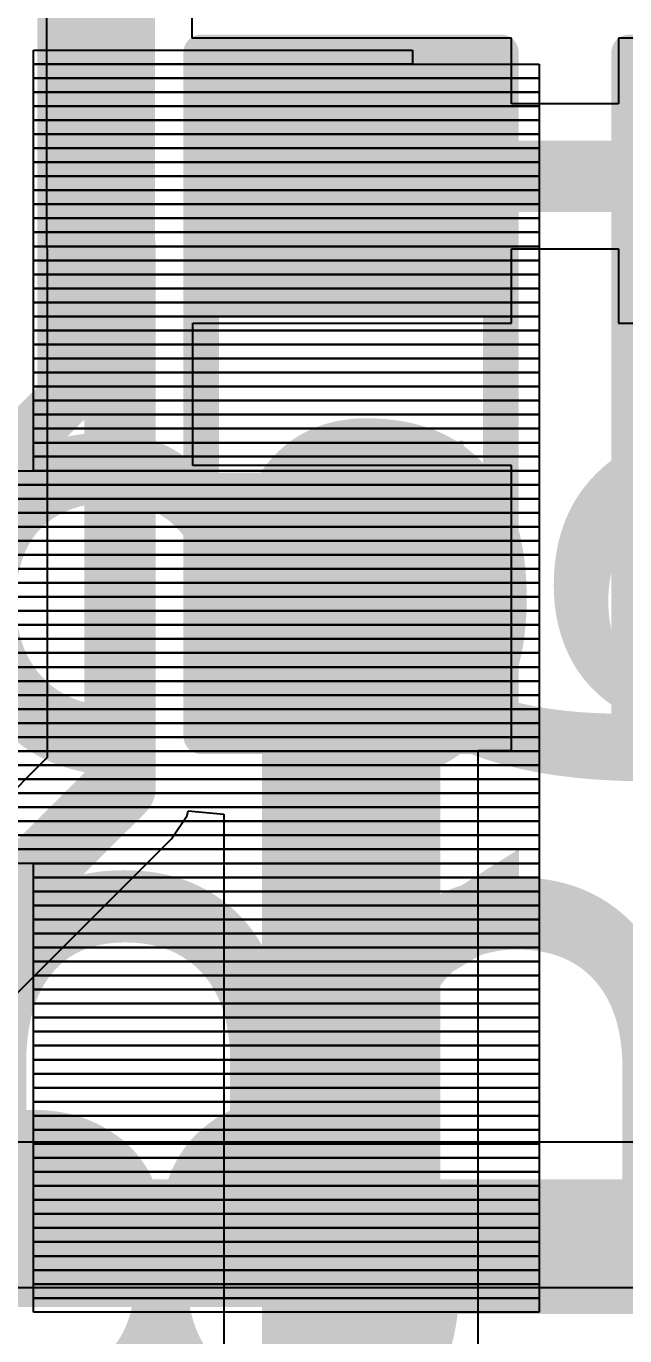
# Model space of a CAD drawing. Header units: inches. Extents: x -1 to 13, y -1.6 to 0.5.
# Drawn here: x 1.0628 to 1.1468, y -1.336 to -1.1521 of the extents above; entities that cross this region are included whole.
import ezdxf

# ---------------------------------------------------------------- set-up
doc = ezdxf.new("R2010")
doc.units = ezdxf.units.IN
doc.header["$MEASUREMENT"] = 0
for name, color, linetype in [('Bottom Layer', 5, 'Continuous'), ('Bottom Overlay', 54, 'Continuous'), ('Top Layer', 1, 'Continuous'), ('Top Overlay', 2, 'Continuous'), ('Top Paste', 8, 'Continuous'), ('Top Solder', 216, 'Continuous')]:
    doc.layers.add(name, color=color, linetype=linetype)
doc.styles.add('Arial', font='', dxfattribs={"height": 0.2})
doc.styles.get('Arial').set_extended_font_data('Arial')

# ---------------------------------------------------------------- blocks, each defined once
blk = doc.blocks.new('ADM6_30_01_5_L_4_2_A_TR_63')
at = {"layer": 'Top Overlay', "const_width": 0.00787}
for points in [[(-0.44008, 0.09843), (-0.46791, 0.07059)], [(-0.46791, 0.07059), (-0.46791, -0.09843)]]:
    blk.add_lwpolyline(points, dxfattribs=at)
at = {"layer": 'Top Overlay', "const_width": 0.00394}
blk.add_lwpolyline([(-0.46988, 0.07059, 1), (-0.46594, 0.07059, 1)], format="xyb", close=True, dxfattribs=at)
blk.add_lwpolyline([(-0.46988, 0.07059, 1), (-0.46594, 0.07059, 1)], format="xyb", close=True, dxfattribs=at)
blk = doc.blocks.new('RES_0603_101')
at = {"layer": 'Top Layer'}
for points in [[(-0.015, 0.0175), (-0.015, -0.0175), (-0.045, -0.0175), (-0.045, 0.0175)], [(0.045, 0.0175), (0.045, -0.0175), (0.015, -0.0175), (0.015, 0.0175)]]:
    blk.add_hatch(color=1, dxfattribs=at).paths.add_polyline_path(points)
at = {"layer": 'Top Paste'}
for points in [[(-0.015, 0.0175), (-0.015, -0.0175), (-0.045, -0.0175), (-0.045, 0.0175)], [(0.045, 0.0175), (0.045, -0.0175), (0.015, -0.0175), (0.015, 0.0175)]]:
    blk.add_hatch(color=8, dxfattribs=at).paths.add_polyline_path(points)
at = {"layer": 'Top Solder'}
for points in [[(-0.011, 0.0215), (-0.011, -0.0215), (-0.049, -0.0215), (-0.049, 0.0215)], [(0.049, 0.0215), (0.049, -0.0215), (0.011, -0.0215), (0.011, 0.0215)]]:
    blk.add_hatch(color=216, dxfattribs=at).paths.add_polyline_path(points)
at = {"layer": 'Top Overlay', "const_width": 0.005}
for points in [[(0.048, 0.021), (-0.048, 0.021)], [(-0.048, -0.021), (-0.048, 0.021)], [(0.048, -0.021), (0.048, 0.021)], [(0.048, -0.021), (-0.048, -0.021)]]:
    blk.add_lwpolyline(points, dxfattribs=at)
at = {"layer": 'Top Overlay', "const_width": 0.0025}
for points in [[(-0.04925, 0.021, 1), (-0.04675, 0.021, 1)], [(-0.04925, 0.021, 1), (-0.04675, 0.021, 1)], [(0.04675, 0.021, 1), (0.04925, 0.021, 1)], [(0.04675, 0.021, 1), (0.04925, 0.021, 1)], [(-0.04925, -0.021, 1), (-0.04675, -0.021, 1)], [(-0.04925, -0.021, 1), (-0.04675, -0.021, 1)], [(0.04675, -0.021, 1), (0.04925, -0.021, 1)], [(0.04675, -0.021, 1), (0.04925, -0.021, 1)]]:
    blk.add_lwpolyline(points, format="xyb", close=True, dxfattribs=at)
blk = doc.blocks.new('RES_0603_104')
at = {"layer": 'Top Layer'}
for points in [[(-0.015, 0.0175), (-0.015, -0.0175), (-0.045, -0.0175), (-0.045, 0.0175)], [(0.045, 0.0175), (0.045, -0.0175), (0.015, -0.0175), (0.015, 0.0175)]]:
    blk.add_hatch(color=1, dxfattribs=at).paths.add_polyline_path(points)
at = {"layer": 'Top Paste'}
for points in [[(-0.015, 0.0175), (-0.015, -0.0175), (-0.045, -0.0175), (-0.045, 0.0175)], [(0.045, 0.0175), (0.045, -0.0175), (0.015, -0.0175), (0.015, 0.0175)]]:
    blk.add_hatch(color=8, dxfattribs=at).paths.add_polyline_path(points)
at = {"layer": 'Top Solder'}
for points in [[(-0.011, 0.0215), (-0.011, -0.0215), (-0.049, -0.0215), (-0.049, 0.0215)], [(0.049, 0.0215), (0.049, -0.0215), (0.011, -0.0215), (0.011, 0.0215)]]:
    blk.add_hatch(color=216, dxfattribs=at).paths.add_polyline_path(points)
at = {"layer": 'Top Overlay', "const_width": 0.005}
for points in [[(0.048, 0.021), (-0.048, 0.021)], [(-0.048, -0.021), (-0.048, 0.021)], [(0.048, -0.021), (0.048, 0.021)], [(0.048, -0.021), (-0.048, -0.021)]]:
    blk.add_lwpolyline(points, dxfattribs=at)
at = {"layer": 'Top Overlay', "const_width": 0.0025}
for points in [[(-0.04925, 0.021, 1), (-0.04675, 0.021, 1)], [(-0.04925, 0.021, 1), (-0.04675, 0.021, 1)], [(0.04675, 0.021, 1), (0.04925, 0.021, 1)], [(0.04675, 0.021, 1), (0.04925, 0.021, 1)], [(-0.04925, -0.021, 1), (-0.04675, -0.021, 1)], [(-0.04925, -0.021, 1), (-0.04675, -0.021, 1)], [(0.04675, -0.021, 1), (0.04925, -0.021, 1)], [(0.04675, -0.021, 1), (0.04925, -0.021, 1)]]:
    blk.add_lwpolyline(points, format="xyb", close=True, dxfattribs=at)

msp = doc.modelspace()

# ---------------------------------------------------------------- linework, layer by layer
at = {"layer": 'Bottom Layer'}
for p, q in [((1.22619, -1.3088), (1.05858, -1.3088)), ((1.05858, -1.3292), (1.23041, -1.3292))]:
    msp.add_line(p, q, dxfattribs=at)
at = {"layer": 'Bottom Layer', "const_width": 0.01}
msp.add_lwpolyline([(1.045, -1.319), (1.23041, -1.319)], dxfattribs=at)
at = {"layer": 'Bottom Overlay'}
for p, q in [((1.06387, -1.15744), (1.06387, -1.15547)), ((1.06387, -1.15547), (1.11702, -1.15547)), ((1.11702, -1.15547), (1.11702, -1.15744)), ((1.11702, -1.15744), (1.06387, -1.15744)), ((1.06387, -1.1594), (1.06387, -1.15744)), ((1.06387, -1.15744), (1.13474, -1.15744)), ((1.13474, -1.15744), (1.13474, -1.1594)), ((1.06387, -1.16137), (1.06387, -1.1594)), ((1.06387, -1.1594), (1.13474, -1.1594)), ((1.13474, -1.1594), (1.06387, -1.1594)), ((1.13474, -1.1594), (1.13474, -1.16137)), ((1.13474, -1.16137), (1.06387, -1.16137)), ((1.06387, -1.16334), (1.06387, -1.16137)), ((1.06387, -1.16137), (1.13474, -1.16137)), ((1.13474, -1.16137), (1.13474, -1.16334)), ((1.06387, -1.16531), (1.06387, -1.16334)), ((1.06387, -1.16334), (1.13474, -1.16334)), ((1.13474, -1.16334), (1.06387, -1.16334)), ((1.13474, -1.16334), (1.13474, -1.16531)), ((1.13474, -1.16531), (1.06387, -1.16531)), ((1.06387, -1.16728), (1.06387, -1.16531)), ((1.06387, -1.16531), (1.13474, -1.16531)), ((1.13474, -1.16531), (1.13474, -1.16728)), ((1.06387, -1.16925), (1.06387, -1.16728)), ((1.06387, -1.16728), (1.13474, -1.16728)), ((1.13474, -1.16728), (1.06387, -1.16728)), ((1.13474, -1.16728), (1.13474, -1.16925)), ((1.13474, -1.16925), (1.06387, -1.16925)), ((1.06387, -1.17122), (1.06387, -1.16925)), ((1.06387, -1.16925), (1.13474, -1.16925)), ((1.13474, -1.16925), (1.13474, -1.17122)), ((1.06387, -1.17318), (1.06387, -1.17122)), ((1.06387, -1.17122), (1.13474, -1.17122)), ((1.13474, -1.17122), (1.06387, -1.17122)), ((1.13474, -1.17122), (1.13474, -1.17318)), ((1.06387, -1.17515), (1.06387, -1.17318)), ((1.06387, -1.17318), (1.13474, -1.17318)), ((1.13474, -1.17318), (1.06387, -1.17318)), ((1.13474, -1.17318), (1.13474, -1.17515)), ((1.13474, -1.17515), (1.06387, -1.17515)), ((1.06387, -1.17712), (1.06387, -1.17515)), ((1.06387, -1.17515), (1.13474, -1.17515)), ((1.13474, -1.17515), (1.13474, -1.17712)), ((1.13474, -1.17712), (1.06387, -1.17712)), ((1.06387, -1.17909), (1.06387, -1.17712)), ((1.06387, -1.17712), (1.13474, -1.17712)), ((1.13474, -1.17712), (1.13474, -1.17909)), ((1.13474, -1.17909), (1.06387, -1.17909)), ((1.06387, -1.18106), (1.06387, -1.17909)), ((1.06387, -1.17909), (1.13474, -1.17909)), ((1.13474, -1.17909), (1.13474, -1.18106)), ((1.13474, -1.18106), (1.06387, -1.18106)), ((1.06387, -1.18303), (1.06387, -1.18106)), ((1.06387, -1.18106), (1.13474, -1.18106)), ((1.13474, -1.18106), (1.13474, -1.18303)), ((1.13474, -1.18303), (1.06387, -1.18303)), ((1.06387, -1.185), (1.06387, -1.18303)), ((1.06387, -1.18303), (1.13474, -1.18303)), ((1.13474, -1.18303), (1.13474, -1.185)), ((1.13474, -1.185), (1.06387, -1.185)), ((1.06387, -1.18696), (1.06387, -1.185)), ((1.06387, -1.185), (1.13474, -1.185)), ((1.13474, -1.185), (1.13474, -1.18696)), ((1.13474, -1.18696), (1.06387, -1.18696)), ((1.06387, -1.18893), (1.06387, -1.18696)), ((1.06387, -1.18696), (1.13474, -1.18696)), ((1.13474, -1.18696), (1.13474, -1.18893)), ((1.06387, -1.1909), (1.06387, -1.18893)), ((1.06387, -1.18893), (1.13474, -1.18893)), ((1.13474, -1.18893), (1.06387, -1.18893)), ((1.13474, -1.18893), (1.13474, -1.1909)), ((1.06387, -1.19287), (1.06387, -1.1909)), ((1.06387, -1.1909), (1.13474, -1.1909)), ((1.13474, -1.1909), (1.06387, -1.1909)), ((1.13474, -1.1909), (1.13474, -1.19287)), ((1.13474, -1.19287), (1.06387, -1.19287)), ((1.06387, -1.19484), (1.06387, -1.19287)), ((1.06387, -1.19287), (1.13474, -1.19287)), ((1.13474, -1.19287), (1.13474, -1.19484)), ((1.13474, -1.19484), (1.06387, -1.19484)), ((1.06387, -1.19681), (1.06387, -1.19484)), ((1.06387, -1.19484), (1.13474, -1.19484)), ((1.13474, -1.19484), (1.13474, -1.19681)), ((1.13474, -1.19681), (1.06387, -1.19681)), ((1.06387, -1.19877), (1.06387, -1.19681)), ((1.06387, -1.19681), (1.13474, -1.19681)), ((1.13474, -1.19681), (1.13474, -1.19877)), ((1.06387, -1.20074), (1.06387, -1.19877)), ((1.06387, -1.19877), (1.13474, -1.19877)), ((1.13474, -1.19877), (1.06387, -1.19877)), ((1.13474, -1.19877), (1.13474, -1.20074)), ((1.13474, -1.20074), (1.06387, -1.20074)), ((1.06387, -1.20271), (1.06387, -1.20074)), ((1.06387, -1.20074), (1.13474, -1.20074)), ((1.13474, -1.20074), (1.13474, -1.20271)), ((1.13474, -1.20271), (1.06387, -1.20271)), ((1.06387, -1.20468), (1.06387, -1.20271)), ((1.06387, -1.20271), (1.13474, -1.20271)), ((1.13474, -1.20271), (1.13474, -1.20468)), ((1.13474, -1.20468), (1.06387, -1.20468)), ((1.06387, -1.20665), (1.06387, -1.20468)), ((1.06387, -1.20468), (1.13474, -1.20468)), ((1.13474, -1.20468), (1.13474, -1.20665)), ((1.06387, -1.20862), (1.06387, -1.20665)), ((1.06387, -1.20665), (1.13474, -1.20665)), ((1.13474, -1.20665), (1.06387, -1.20665)), ((1.13474, -1.20665), (1.13474, -1.20862)), ((1.06387, -1.21059), (1.06387, -1.20862)), ((1.06387, -1.20862), (1.13474, -1.20862)), ((1.13474, -1.20862), (1.06387, -1.20862)), ((1.13474, -1.20862), (1.13474, -1.21059)), ((1.13474, -1.21059), (1.06387, -1.21059)), ((1.06387, -1.21255), (1.06387, -1.21059)), ((1.06387, -1.21059), (1.13474, -1.21059)), ((1.13474, -1.21059), (1.13474, -1.21255)), ((1.13474, -1.21255), (1.06387, -1.21255)), ((1.06387, -1.21452), (1.06387, -1.21255)), ((1.06387, -1.21255), (1.13474, -1.21255)), ((1.13474, -1.21255), (1.13474, -1.21452)), ((0.92607, -1.21452), (1.13474, -1.21452)), ((1.13474, -1.21452), (1.06387, -1.21452)), ((1.13474, -1.21452), (1.13474, -1.21649)), ((0.92607, -1.21649), (1.13474, -1.21649)), ((1.13474, -1.21649), (0.92607, -1.21649)), ((1.13474, -1.21649), (1.13474, -1.21846)), ((1.13474, -1.21846), (0.92607, -1.21846)), ((0.92805, -1.21846), (1.13474, -1.21846)), ((1.13474, -1.21846), (1.13474, -1.22043)), ((0.92805, -1.22043), (1.13474, -1.22043)), ((1.13474, -1.22043), (0.92805, -1.22043)), ((1.13474, -1.22043), (1.13474, -1.2224)), ((1.13474, -1.2224), (0.92805, -1.2224)), ((0.93002, -1.2224), (1.13474, -1.2224)), ((1.13474, -1.2224), (1.13474, -1.22437)), ((1.13474, -1.22437), (0.93002, -1.22437)), ((0.93198, -1.22437), (1.13474, -1.22437)), ((1.13474, -1.22437), (1.13474, -1.22633)), ((0.93198, -1.22633), (1.13474, -1.22633)), ((1.13474, -1.22633), (0.93198, -1.22633)), ((1.13474, -1.22633), (1.13474, -1.2283)), ((1.13474, -1.2283), (0.93198, -1.2283)), ((0.93395, -1.2283), (1.13474, -1.2283)), ((1.13474, -1.2283), (1.13474, -1.23027)), ((1.13474, -1.23027), (0.93395, -1.23027)), ((0.93395, -1.23027), (1.13474, -1.23027)), ((1.13474, -1.23027), (1.13474, -1.23224)), ((1.13474, -1.23224), (0.93395, -1.23224)), ((0.93593, -1.23224), (1.13474, -1.23224)), ((1.13474, -1.23224), (1.13474, -1.23421)), ((1.13474, -1.23421), (0.93593, -1.23421)), ((0.93593, -1.23421), (1.13474, -1.23421)), ((1.13474, -1.23421), (1.13474, -1.23618)), ((1.13474, -1.23618), (0.93593, -1.23618)), ((0.93985, -1.23618), (1.13474, -1.23618)), ((1.13474, -1.23618), (1.13474, -1.23814)), ((1.13474, -1.23814), (0.93985, -1.23814)), ((0.94183, -1.23814), (1.13474, -1.23814)), ((1.13474, -1.23814), (1.13474, -1.24011)), ((1.13474, -1.24011), (0.94183, -1.24011)), ((0.94183, -1.24011), (1.13474, -1.24011)), ((1.13474, -1.24011), (1.13474, -1.24208)), ((1.13474, -1.24208), (0.94183, -1.24208)), ((0.94183, -1.24208), (1.13474, -1.24208)), ((1.13474, -1.24208), (1.13474, -1.24405)), ((1.13474, -1.24405), (0.94183, -1.24405)), ((0.94576, -1.24405), (1.13474, -1.24405)), ((1.13474, -1.24405), (1.13474, -1.24602)), ((1.13474, -1.24602), (0.94576, -1.24602)), ((0.94773, -1.24602), (1.13474, -1.24602)), ((1.13474, -1.24602), (1.13474, -1.24799)), ((1.13474, -1.24799), (0.94773, -1.24799)), ((0.94971, -1.24799), (1.13474, -1.24799)), ((1.13474, -1.24799), (1.13474, -1.24996)), ((1.13474, -1.24996), (0.94971, -1.24996)), ((0.95166, -1.24996), (1.13474, -1.24996)), ((1.13474, -1.24996), (1.13474, -1.25192)), ((1.13474, -1.25192), (0.95166, -1.25192)), ((0.95561, -1.25192), (1.13474, -1.25192)), ((1.13474, -1.25192), (1.13474, -1.25389)), ((1.13474, -1.25389), (0.95561, -1.25389)), ((0.95954, -1.25389), (1.13474, -1.25389)), ((1.13474, -1.25389), (1.13474, -1.25586)), ((1.13474, -1.25586), (0.95954, -1.25586)), ((0.96152, -1.25586), (1.13474, -1.25586)), ((1.13474, -1.25586), (1.13474, -1.25783)), ((1.13474, -1.25783), (0.96152, -1.25783)), ((0.96347, -1.25783), (1.13474, -1.25783)), ((1.13474, -1.25783), (1.13474, -1.2598)), ((0.96152, -1.2598), (1.13474, -1.2598)), ((1.13474, -1.2598), (0.96347, -1.2598)), ((1.13474, -1.2598), (1.13474, -1.26177)), ((0.95954, -1.26177), (1.13474, -1.26177)), ((1.13474, -1.26177), (0.96152, -1.26177)), ((1.13474, -1.26177), (1.13474, -1.26374)), ((1.13474, -1.26374), (0.95954, -1.26374)), ((0.95954, -1.26374), (1.13474, -1.26374)), ((1.13474, -1.26374), (1.13474, -1.2657)), ((0.95757, -1.2657), (1.13474, -1.2657)), ((1.13474, -1.2657), (0.95954, -1.2657)), ((1.13474, -1.2657), (1.13474, -1.26767)), ((1.13474, -1.26767), (0.95757, -1.26767)), ((0.95757, -1.26767), (1.13474, -1.26767)), ((1.13474, -1.26767), (1.13474, -1.26964)), ((1.13474, -1.26964), (0.95757, -1.26964)), ((1.06387, -1.27161), (1.06387, -1.26964)), ((1.06387, -1.26964), (1.13474, -1.26964)), ((1.13474, -1.26964), (1.13474, -1.27161)), ((1.13474, -1.27161), (1.06387, -1.27161)), ((1.06387, -1.27358), (1.06387, -1.27161)), ((1.06387, -1.27161), (1.13474, -1.27161)), ((1.13474, -1.27161), (1.13474, -1.27358)), ((1.13474, -1.27358), (1.06387, -1.27358)), ((1.06387, -1.27555), (1.06387, -1.27358)), ((1.06387, -1.27358), (1.13474, -1.27358)), ((1.13474, -1.27358), (1.13474, -1.27555)), ((1.13474, -1.27555), (1.06387, -1.27555)), ((1.06387, -1.27751), (1.06387, -1.27555)), ((1.06387, -1.27555), (1.13474, -1.27555)), ((1.13474, -1.27555), (1.13474, -1.27751)), ((1.06387, -1.27948), (1.06387, -1.27751)), ((1.06387, -1.27751), (1.13474, -1.27751)), ((1.13474, -1.27751), (1.06387, -1.27751)), ((1.13474, -1.27751), (1.13474, -1.27948)), ((1.06387, -1.28145), (1.06387, -1.27948)), ((1.06387, -1.27948), (1.13474, -1.27948)), ((1.13474, -1.27948), (1.06387, -1.27948)), ((1.13474, -1.27948), (1.13474, -1.28145)), ((1.06387, -1.28342), (1.06387, -1.28145)), ((1.06387, -1.28145), (1.13474, -1.28145)), ((1.13474, -1.28145), (1.06387, -1.28145)), ((1.13474, -1.28145), (1.13474, -1.28342)), ((1.13474, -1.28342), (1.06387, -1.28342)), ((1.06387, -1.28539), (1.06387, -1.28342)), ((1.06387, -1.28342), (1.13474, -1.28342)), ((1.13474, -1.28342), (1.13474, -1.28539)), ((1.13474, -1.28539), (1.06387, -1.28539)), ((1.06387, -1.28736), (1.06387, -1.28539)), ((1.06387, -1.28539), (1.13474, -1.28539)), ((1.13474, -1.28539), (1.13474, -1.28736)), ((1.06387, -1.28933), (1.06387, -1.28736)), ((1.06387, -1.28736), (1.13474, -1.28736)), ((1.13474, -1.28736), (1.06387, -1.28736)), ((1.13474, -1.28736), (1.13474, -1.28933)), ((1.13474, -1.28933), (1.06387, -1.28933)), ((1.06387, -1.29129), (1.06387, -1.28933)), ((1.06387, -1.28933), (1.13474, -1.28933)), ((1.13474, -1.28933), (1.13474, -1.29129)), ((1.06387, -1.29326), (1.06387, -1.29129)), ((1.06387, -1.29129), (1.13474, -1.29129)), ((1.13474, -1.29129), (1.06387, -1.29129)), ((1.13474, -1.29129), (1.13474, -1.29326)), ((1.13474, -1.29326), (1.06387, -1.29326)), ((1.06387, -1.29523), (1.06387, -1.29326)), ((1.06387, -1.29326), (1.13474, -1.29326)), ((1.13474, -1.29326), (1.13474, -1.29523)), ((1.13474, -1.29523), (1.06387, -1.29523)), ((1.06387, -1.2972), (1.06387, -1.29523)), ((1.06387, -1.29523), (1.13474, -1.29523)), ((1.13474, -1.29523), (1.13474, -1.2972)), ((1.06387, -1.29917), (1.06387, -1.2972)), ((1.06387, -1.2972), (1.13474, -1.2972)), ((1.13474, -1.2972), (1.06387, -1.2972)), ((1.13474, -1.2972), (1.13474, -1.29917)), ((1.13474, -1.29917), (1.06387, -1.29917)), ((1.06387, -1.30114), (1.06387, -1.29917)), ((1.06387, -1.29917), (1.13474, -1.29917)), ((1.13474, -1.29917), (1.13474, -1.30114)), ((1.06387, -1.30311), (1.06387, -1.30114)), ((1.06387, -1.30114), (1.13474, -1.30114)), ((1.13474, -1.30114), (1.06387, -1.30114)), ((1.13474, -1.30114), (1.13474, -1.30311)), ((1.13474, -1.30311), (1.06387, -1.30311)), ((1.06387, -1.30507), (1.06387, -1.30311)), ((1.06387, -1.30311), (1.13474, -1.30311)), ((1.13474, -1.30311), (1.13474, -1.30507)), ((1.13474, -1.30507), (1.06387, -1.30507)), ((1.06387, -1.30704), (1.06387, -1.30507)), ((1.06387, -1.30507), (1.13474, -1.30507)), ((1.13474, -1.30507), (1.13474, -1.30704)), ((1.13474, -1.30704), (1.06387, -1.30704)), ((1.06387, -1.30901), (1.06387, -1.30704)), ((1.06387, -1.30704), (1.13474, -1.30704)), ((1.13474, -1.30704), (1.13474, -1.30901)), ((1.13474, -1.30901), (1.06387, -1.30901)), ((1.06387, -1.31098), (1.06387, -1.30901)), ((1.06387, -1.30901), (1.13474, -1.30901)), ((1.13474, -1.30901), (1.13474, -1.31098)), ((1.13474, -1.31098), (1.06387, -1.31098)), ((1.06387, -1.31295), (1.06387, -1.31098)), ((1.06387, -1.31098), (1.13474, -1.31098)), ((1.13474, -1.31098), (1.13474, -1.31295)), ((1.13474, -1.31295), (1.06387, -1.31295)), ((1.06387, -1.31492), (1.06387, -1.31295)), ((1.06387, -1.31295), (1.13474, -1.31295)), ((1.13474, -1.31295), (1.13474, -1.31492)), ((1.13474, -1.31492), (1.06387, -1.31492)), ((1.06387, -1.31688), (1.06387, -1.31492)), ((1.06387, -1.31492), (1.13474, -1.31492)), ((1.13474, -1.31492), (1.13474, -1.31688)), ((1.13474, -1.31688), (1.06387, -1.31688)), ((1.06387, -1.31885), (1.06387, -1.31688)), ((1.06387, -1.31688), (1.13474, -1.31688)), ((1.13474, -1.31688), (1.13474, -1.31885)), ((1.06387, -1.32082), (1.06387, -1.31885)), ((1.06387, -1.31885), (1.13474, -1.31885)), ((1.13474, -1.31885), (1.06387, -1.31885)), ((1.13474, -1.31885), (1.13474, -1.32082)), ((1.06387, -1.32279), (1.06387, -1.32082)), ((1.06387, -1.32082), (1.13474, -1.32082)), ((1.13474, -1.32082), (1.06387, -1.32082)), ((1.13474, -1.32082), (1.13474, -1.32279)), ((1.13474, -1.32279), (1.06387, -1.32279)), ((1.06387, -1.32476), (1.06387, -1.32279)), ((1.06387, -1.32279), (1.13474, -1.32279)), ((1.13474, -1.32279), (1.13474, -1.32476)), ((1.13474, -1.32476), (1.06387, -1.32476)), ((1.06387, -1.32673), (1.06387, -1.32476)), ((1.06387, -1.32476), (1.13474, -1.32476)), ((1.13474, -1.32476), (1.13474, -1.32673)), ((1.13474, -1.32673), (1.06387, -1.32673)), ((1.06387, -1.3287), (1.06387, -1.32673)), ((1.06387, -1.32673), (1.13474, -1.32673)), ((1.13474, -1.32673), (1.13474, -1.3287)), ((1.13474, -1.3287), (1.06387, -1.3287)), ((1.06387, -1.33066), (1.06387, -1.3287)), ((1.06387, -1.3287), (1.13474, -1.3287)), ((1.13474, -1.3287), (1.13474, -1.33066)), ((1.06387, -1.33263), (1.06387, -1.33066)), ((1.06387, -1.33066), (1.13474, -1.33066)), ((1.13474, -1.33066), (1.06387, -1.33066)), ((1.13474, -1.33066), (1.13474, -1.33263)), ((1.13474, -1.33263), (1.06387, -1.33263))]:
    msp.add_line(p, q, dxfattribs=at)
at = {"layer": 'Top Layer'}
for p, q in [((1.06569, -1.08466), (1.06569, -1.18294)), ((1.08609, -1.1538), (1.08609, -1.0851)), ((1.13089, -1.1538), (1.08609, -1.1538)), ((1.13089, -1.16301), (1.13089, -1.1538)), ((1.1815, -1.1538), (1.14589, -1.1538)), ((1.14589, -1.1538), (1.14589, -1.16301)), ((1.14589, -1.16301), (1.13089, -1.16301)), ((1.06569, -1.18294), (1.0658, -1.1835)), ((1.0658, -1.1835), (1.0658, -1.25478)), ((1.13089, -1.1938), (1.13089, -1.1834)), ((1.13089, -1.1834), (1.14589, -1.1834)), ((1.14589, -1.1834), (1.14589, -1.1938)), ((1.0862, -1.2138), (1.0862, -1.1938)), ((1.0862, -1.1938), (1.13089, -1.1938)), ((1.14589, -1.1938), (1.19057, -1.1938)), ((1.13089, -1.2138), (1.0862, -1.2138)), ((1.13089, -1.2538), (1.13089, -1.2138)), ((1.0658, -1.25478), (1.04078, -1.2798)), ((1.12623, -1.354), (1.12623, -1.2538)), ((1.12623, -1.2538), (1.13089, -1.2538)), ((1.08321, -1.26621), (1.08542, -1.2629)), ((1.08542, -1.2629), (1.08555, -1.26226)), ((1.08555, -1.26226), (1.09055, -1.26275)), ((1.09055, -1.26275), (1.09055, -1.36139)), ((1.05221, -1.29721), (1.08321, -1.26621))]:
    msp.add_line(p, q, dxfattribs=at)
for points, const_width in [([(1.07589, -1.18294), (1.07589, -1.08466)], 0.01), ([(1.10839, -1.1738), (1.10898, -1.17321)], 0.01), ([(1.10898, -1.17321), (1.22262, -1.17321)], 0.01), ([(1.07589, -1.18294), (1.076, -1.18305)], 0.01), ([(1.076, -1.259), (1.076, -1.18305)], 0.01), ([(1.10839, -1.36139), (1.10839, -1.2338)], 0.025), ([(1.045, -1.29), (1.076, -1.259)], 0.01)]:
    msp.add_lwpolyline(points, dxfattribs=dict(at, const_width=const_width))
for points, const_width in [([(1.10589, -1.1738, 1), (1.11089, -1.1738, 1)], 0.005), ([(1.10648, -1.17321, 1), (1.11148, -1.17321, 1)], 0.005), ([(1.10648, -1.17321, 1), (1.11148, -1.17321, 1)], 0.005), ([(1.07339, -1.18294, 1), (1.07839, -1.18294, 1)], 0.005), ([(1.07339, -1.18294, 1), (1.07839, -1.18294, 1)], 0.005), ([(1.0735, -1.18305, 1), (1.0785, -1.18305, 1)], 0.005), ([(1.0735, -1.18305, 1), (1.0785, -1.18305, 1)], 0.005), ([(1.10214, -1.2338, 1), (1.11464, -1.2338, 1)], 0.0125), ([(1.0735, -1.259, 1), (1.0785, -1.259, 1)], 0.005), ([(1.0735, -1.259, 1), (1.0785, -1.259, 1)], 0.005)]:
    msp.add_lwpolyline(points, format="xyb", close=True, dxfattribs=dict(at, const_width=const_width))

# ---------------------------------------------------------------- block references
for name, p, rotation in [('ADM6_30_01_5_L_4_2_A_TR_63', (0.60041, -1.13386), 180), ('RES_0603_101', (1.10839, -1.2038), 270), ('RES_0603_104', (1.16839, -1.2038), 270)]:
    msp.add_blockref(name, p, dxfattribs=dict(rotation=rotation))

# ---------------------------------------------------------------- texts
at = {"layer": 'Top Overlay', "style": 'Arial'}
for s, p in [('R3', (1.13192, -1.34079)), ('R6', (1.18692, -1.34179)), ('R8', (1.12253, -1.43607))]:
    msp.add_text(s, height=0.0775, rotation=90, dxfattribs=at).set_placement(p)

doc.saveas('drawing.dxf')
